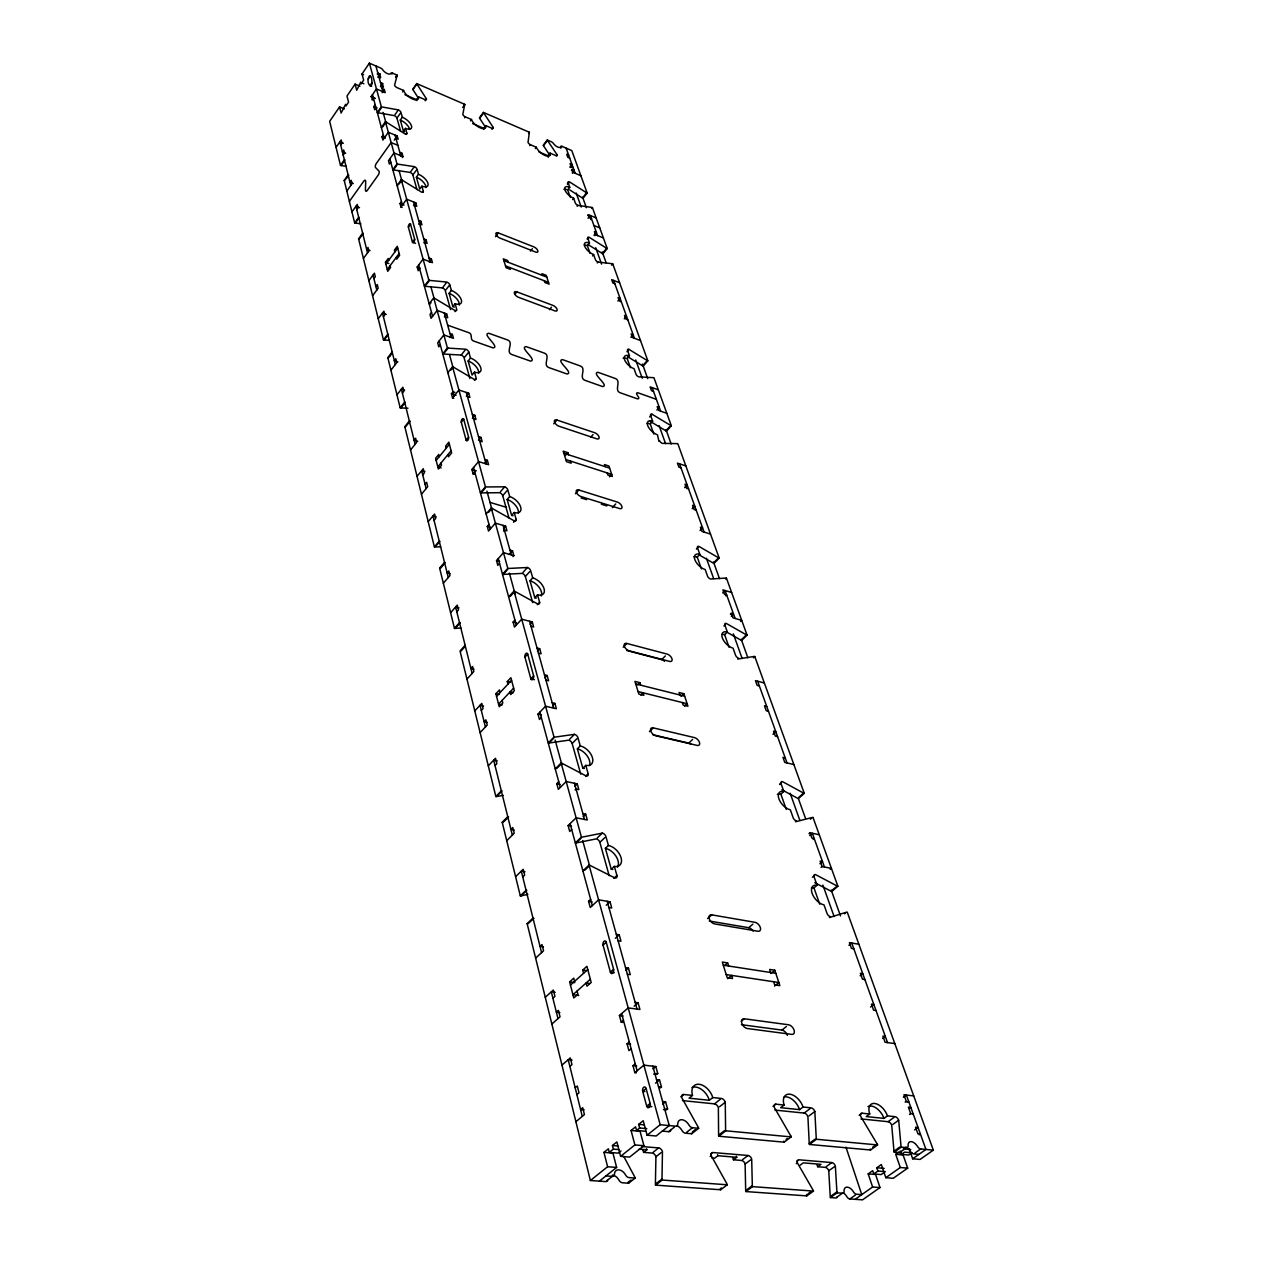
<?xml version="1.0" encoding="UTF-8"?>
<svg xmlns="http://www.w3.org/2000/svg" width="1263" height="1263" viewBox="0 0 1263 1263"><rect width="100%" height="100%" fill="white"/><g stroke="black" fill="none" stroke-linecap="round" stroke-linejoin="round"><path stroke-width="1.5" d="M642.851 1150.167A13.404 8.904 55.4 0 1 643.609 1152.361L652.166 1153.072A3.821 2.51 55.6 0 1 655.923 1156.75L655.402 1184.141A3.868 2.558 56.5 0 0 655.544 1185.136L662.159 1180.037A3.884 2.558 56.3 0 1 662.001 1179.026L662.459 1151.619A3.836 2.51 55.5 0 0 658.67 1147.925L641.825 1146.504M484.439 125.605L479.656 118.312A2.479 1.042 37.9 0 1 479.419 117.838L483.413 112.407L529.292 132.22A2.447 1.01 38.5 0 1 529.355 132.615L528.013 142.387A2.463 1.026 38.6 0 0 530.492 144.74L536.365 147.266A8.573 3.584 38.8 0 0 545.032 155.491A8.573 3.584 38.8 0 0 549.989 153.091L555.783 155.57A2.431 1.01 38.9 0 0 557.172 154.875L547.479 140.446A2.431 1.01 38.8 0 1 547.258 139.988L543.232 145.245A2.415 1.01 38.8 0 0 543.453 145.703L549.879 155.317M417.706 97.062L412.954 89.657A2.558 1.089 37 0 1 412.733 89.184L416.679 83.579L464.658 104.308A2.51 1.058 37.6 0 1 464.705 104.703L462.795 114.459A2.526 1.074 37.7 0 0 465.337 116.859L471.478 119.496A8.809 3.726 37.9 0 0 480.303 127.91A8.809 3.726 37.9 0 0 485.702 125.59L491.765 128.179A2.494 1.058 38.1 0 0 493.28 127.516L483.65 112.881A2.494 1.042 37.9 0 1 483.413 112.407M363.886 83.753L360.65 82.379L361.06 83.911L363.649 80.106L362.007 73.98L369.396 63.15L380.431 67.918A2.605 1.105 36.5 0 1 382.736 69.812A5.194 2.21 36.6 0 0 387.362 73.586A5.194 2.21 36.6 0 0 390.835 73.301A2.589 1.105 36.7 0 1 392.556 73.159L397.056 75.101A2.589 1.105 36.7 0 1 397.087 75.496L394.577 85.237A2.605 1.121 36.7 0 0 397.166 87.7L403.592 90.447A9.062 3.884 36.9 0 0 412.606 99.051A9.062 3.884 36.9 0 0 418.479 96.825L424.826 99.54A2.573 1.105 37.1 0 0 426.468 98.893L416.901 84.053A2.558 1.089 37 0 1 416.679 83.579M344.389 108.902L339.558 106.897L329.659 121.374L340.489 165.358A2.605 1.216 36.1 0 0 341.105 165.548L346.378 166.321M359.939 86.168L355.092 84.116L346.978 96.004L348.572 102.161L345.999 105.903L345.604 104.355L341.105 113.054L339.558 106.897M360.65 82.379L356.703 90.257L355.092 84.116M368.259 79.127L370.217 76.254M377.211 74.059L377.858 73.096L380.021 74.028L380.226 78.053M371.985 82.711A1.958 0.821 -69 0 1 371.306 85.316A1.958 0.821 -69 0 1 369.996 85.584C364.77 81.179 371.511 67.618 371.985 82.711L369.996 85.584L371.638 86.279M377.842 77.201L380.021 74.028M336.069 147.376L341.184 139.972L341.973 143.129L340.694 144.992M373.09 100.203L371.148 96.604L376.453 88.931L385.199 92.641L384.331 89.515L382.152 88.584M380.463 86.737L382.673 83.547L380.495 82.616M372.001 99.745L373.327 97.835L374.969 98.53M391.893 74.107L392.556 73.159M382.863 87.605L382.673 83.547M382.121 92.704L384.331 89.515M376.042 107.844L374.701 109.77L373.848 106.597L375.174 104.671M395.729 76.996L397.056 75.101M395.777 77.39L397.087 75.496M343.189 155.065L344.483 153.218L343.694 150.013L342.399 151.876L345.667 153.186M340.489 165.358L344.373 159.801A2.621 1.216 36.2 0 0 344.973 159.975M369.396 63.15L381.347 106.771L377.305 112.549A2.668 1.168 36.5 0 0 377.921 112.739L394.324 115.628A2.637 1.152 36.8 0 1 396.929 118.122L400.655 131.399M341.105 165.548L344.325 160.906M377.921 112.739L381.284 107.923M402.597 91.867L403.592 90.447M360.855 223.772L355.282 223.093A2.668 1.295 36.5 0 1 354.666 222.919L344.199 180.404L348.114 174.831A2.637 1.231 36.3 0 1 348.762 175.147L347.451 177.009M381.363 127.484L385.436 121.69A2.684 1.2 36.7 0 1 386.083 122.022L405.139 133.957A2.668 1.184 37 0 0 406.875 133.247L405.502 128.384A9.267 4.073 36.9 0 0 411.533 125.968A9.267 4.073 36.9 0 0 402.329 117.175L400.971 112.391A2.637 1.152 36.8 0 0 398.35 109.897L381.963 106.96A2.668 1.168 36.6 0 1 381.347 106.771M346.141 178.857L346.804 177.925M382.689 126.853L386.083 122.022M394.987 114.665L398.35 109.897M412.954 89.657L416.237 84.984M395.24 139.293L395.919 138.33L398.145 139.246L397.229 135.962L388.341 132.299L382.878 140.035L381.994 136.751L383.352 134.825M396.929 118.122L400.292 113.354M346.82 191.092L352.077 183.64L351.256 180.356L349.946 182.219L353.261 183.514M404.697 131.699A9.267 4.089 36.9 0 1 403.465 131.257L400.292 120.032L402.329 117.175M416.648 100.487A9.046 3.9 36.9 0 0 416.49 99.635L418.479 96.825M349.377 201.448L363.855 181.035A2.637 1.152 -70 0 1 365.686 181.509L365.433 190.066A2.652 1.152 -70.1 0 0 367.28 190.413L378.237 175.052A2.668 1.168 -69.8 0 0 378.979 171.058L375.585 167.584A2.668 1.168 -69.8 0 1 376.263 163.559L391.151 142.577L397.861 145.324M394.277 140.13L397.229 135.962M403.465 131.257L405.502 128.384M425.142 100.772L426.468 98.893M406.197 134.194L406.875 133.247M351.951 211.9L357.271 204.448L358.108 207.811L356.782 209.674M390.756 162.138L389.383 164.064L388.467 160.717L393.993 152.965L402.976 156.612L402.281 157.575M400.324 155.696L402.044 153.281L399.803 152.365M354.666 222.919L358.676 217.331A2.684 1.295 36.5 0 0 359.308 217.504M385.436 121.69L396.992 163.922L392.825 169.731A2.731 1.247 36.9 0 0 393.44 169.921L410.175 172.415A2.7 1.231 37.2 0 1 412.875 174.989L416.995 189.703M355.282 223.093L358.629 218.436M393.44 169.921L396.929 165.074M389.336 340.363L384.094 340.031A2.794 1.452 37.5 0 1 383.447 339.873L358.581 238.833L362.639 233.213A2.7 1.31 36.7 0 1 363.128 233.45M396.992 163.922A2.731 1.247 36.9 0 0 397.624 164.111L414.359 166.653A2.7 1.231 37.2 0 1 417.058 169.226L418.479 174.262A9.504 4.342 37.3 0 1 427.968 183.324A9.504 4.342 37.3 0 1 421.842 186.15L423.294 191.281A2.731 1.247 37.4 0 1 421.542 192.102L401.997 180.041A2.747 1.263 37.1 0 0 401.318 179.709L397.103 185.55A2.747 1.279 37 0 1 397.782 185.866M359.908 238.202L363.302 233.529M399.171 183.924L401.997 180.041M410.87 171.452L414.359 166.653M412.875 174.989L416.364 170.189M463.979 105.224L464.658 104.308M462.716 107.434L463.379 106.534M464.042 105.618L464.705 104.703M421.842 186.15L419.726 189.04L416.38 177.152L418.479 174.262M402.123 207.479L400.987 207.037L400.039 203.532L401.46 201.591M464.658 117.791L465.337 116.859M363.412 258.473L368.891 250.974L368.007 247.469L366.649 249.348L370.043 250.611M400.987 207.037L406.67 199.238L415.811 202.822L416.79 206.311L414.501 205.427M470.468 120.869L471.478 119.496M422.584 192.244L423.294 191.281M413.664 205.727L415.811 202.822M479.656 118.312L482.971 113.781M368.875 280.67L374.432 273.171L375.316 276.755L373.927 278.634M408.391 227.166L410.554 224.246L414.643 239.228A2.1 0.963 -70.3 0 1 413.917 242.054A2.1 0.963 -70.3 0 1 412.448 242.164L408.391 227.166A2.084 0.947 -70.1 0 1 409.101 224.372A2.084 0.947 -70.1 0 1 410.554 224.246M483.871 129.142A8.794 3.742 37.9 0 0 483.682 128.305L485.702 125.59M390.109 265.672L390.583 267.488L387.741 271.308L385.436 262.278L388.262 258.473L388.72 260.273M385.91 264.062L397.719 248.101M418.779 224.23L420.942 221.309L418.653 220.425M387.283 269.477L399.14 253.5M491.923 129.315L493.28 127.516M375.869 286.464L377.274 284.585L378.174 288.217L372.585 295.731M414.643 239.228L412.448 242.164L415.543 243.333M423.91 242.749L426.089 239.828L423.784 238.944M378.237 318.718L383.92 311.187L384.836 314.897L383.415 316.792M419.663 268.751L418.195 270.708L417.185 266.998L423.089 259.152L432.435 262.657L431.409 258.978L429.088 258.094M429.199 261.899L431.409 258.978M528.629 133.12L529.292 132.22M528.692 133.515L529.355 132.615M529.813 145.64L530.492 144.74M383.447 339.873L387.757 334.221A2.81 1.452 37.5 0 0 388.404 334.379M401.318 179.709L428.867 280.228L424.368 286.117A2.858 1.405 37.8 0 0 425.031 286.291L442.429 287.901A2.826 1.389 38.1 0 1 445.271 290.632L450.575 309.577M384.094 340.031L387.694 335.327M426.152 284.822L429.515 280.402L446.913 282.075A2.842 1.374 38.2 0 1 449.77 284.807L451.365 290.427A9.978 4.878 38.3 0 1 461.39 300.041A9.978 4.878 38.3 0 1 455.106 303.688L452.833 306.609A9.962 4.878 38.3 0 0 454.301 307.051M535.354 148.592L536.365 147.266M543.453 145.703L546.816 141.33M407.981 408.202L400.845 407.981A2.873 1.547 38.2 0 1 400.182 407.838L387.82 357.603L392.162 351.935M429.167 303.783L433.698 297.879A2.889 1.421 38.1 0 1 434.393 298.21L454.933 310.493A2.873 1.405 38.4 0 0 456.732 309.419L455.106 303.688M389.225 356.971L389.951 356.024M390.141 355.787L392.13 353.198M429.862 304.099L430.999 302.631M442.429 287.901L446.344 282.801M548.189 157.291A8.573 3.6 38.8 0 0 547.953 155.728L549.989 153.091M445.839 289.906L449.77 284.807M431.52 312.482L430.004 314.44L431.046 318.308L437.14 310.445L446.66 313.856L447.734 317.739L445.365 316.887M560.756 148.15L562.114 146.397L571.792 150.581L587.169 193.081L583.017 198.307A2.447 1.042 39.5 0 1 582.432 198.007L569.645 189.876M452.833 306.609L449.107 293.348L451.365 290.427M390.914 370.217L396.756 362.655L395.793 358.771L394.324 360.665L397.877 361.865M556.494 155.759L557.172 154.875M495.506 236.686L498.396 232.945L533.807 246.869A3.947 1.784 39.2 0 1 537.801 250.674A3.947 1.784 39.2 0 1 535.48 252L500.022 238.123A3.994 1.831 38.6 0 1 495.98 234.271A3.994 1.831 38.6 0 1 498.396 232.945M567.94 155.981L568.618 155.112L566.724 154.291L567.797 157.307L569.708 158.112M444.371 316.808L446.66 313.856M455.027 311.614L456.164 310.161M569.913 167.016L571.965 164.411L570.055 163.59L571.144 166.621L573.055 167.442M570.466 167.505L571.144 166.621M571.46 170.284L572.139 169.416L574.049 170.237L573.37 171.105M396.977 394.798L402.897 387.236L403.892 391.214L402.408 393.125M572.549 173.347L572.139 169.416M440.298 344.846L438.75 346.804L437.677 342.841L443.85 334.948L453.464 338.326L452.359 334.379L449.975 333.527M567.434 183.514L568.113 182.63A2.463 1.042 39.2 0 1 569.502 181.904L586.585 192.781A2.447 1.026 39.5 0 0 587.169 193.081M567.434 184.524L568.824 182.772M450.054 337.316L452.359 334.379M570.276 197.249L567.687 189.939L569.771 187.303L568.113 182.63M400.182 407.838L404.649 402.171A2.889 1.547 38.3 0 0 405.312 402.297M433.698 297.879L447.418 347.941L442.745 353.861A2.936 1.5 38.5 0 0 443.408 354.019L461.184 355.077A2.905 1.468 38.8 0 1 464.121 357.887L469.883 378.474M400.845 407.981L404.57 403.244M444.576 352.551L448.081 348.099L465.842 349.219A2.921 1.468 38.9 0 1 468.794 352.03L470.483 358.029A10.262 5.194 39.1 0 1 480.84 367.959A10.262 5.194 39.1 0 1 474.478 372.127L472.109 375.064L468.131 360.965L470.483 358.029M530.428 251.132L532.355 248.7M572.613 199.586L573.655 198.275A8.652 3.678 39.3 0 1 564.877 189.939A8.652 3.678 39.3 0 1 569.771 187.303M583.127 197.139L586.585 192.781M577.144 206.279L577.854 205.395L591.889 207.416A2.463 1.058 39.6 0 1 592.41 207.59L607.235 248.558L602.925 253.816A2.494 1.089 40 0 1 602.34 253.516L588.069 244.564M461.184 355.077L465.258 349.946M440.661 546.816L435.104 547.021A3.031 1.752 40.1 0 1 434.409 546.911L404.807 426.673L409.338 420.989A2.905 1.579 38.5 0 1 409.875 421.211M474.478 372.127L476.198 378.221A2.952 1.5 39.2 0 1 474.367 379.453L453.275 367.044A2.968 1.516 38.8 0 0 452.549 366.728L447.828 372.648A2.968 1.531 38.8 0 1 448.554 372.98M406.276 426.026L407.033 425.078M407.791 424.131L408.533 423.184M409.291 422.237L410.049 421.289M450.907 370.012L452.091 368.528M464.705 357.161L468.794 352.03M514.83 294.342L516.82 291.848L552.973 305.409A4.042 1.895 39.8 0 1 557.078 309.324A4.042 1.895 39.8 0 1 554.757 310.84L518.54 297.31A4.105 1.942 39.2 0 1 514.373 293.332A4.105 1.942 39.2 0 1 516.82 291.848M591.716 208.458L592.41 207.59M587.674 215.578L588.369 214.694L596.136 217.899M588.069 218.294L590.326 215.499L597.541 235.581M590.752 219.557L591.463 218.688L589.521 217.883L588.369 214.694M453.78 398.287L452.549 397.877L451.428 393.724L453.007 391.751L454.854 392.367M410.554 449.975L416.664 442.382L415.622 438.229L414.09 440.124L417.737 441.261M452.549 397.877L458.927 389.983L468.715 393.251L469.883 397.419L467.436 396.598M587.058 239.007L587.769 238.123A2.526 1.105 39.8 0 1 589.174 237.286L606.65 248.274A2.51 1.089 40 0 0 607.235 248.558M587.737 239.054L588.463 238.17M474.414 380.431L475.614 378.963M594.005 235.265L596.373 232.329L594.415 231.539L595.583 234.776L603.398 237.949M594.857 235.66L595.583 234.776M590.089 253.389L587.374 245.685L589.521 243.033L587.769 238.123M466.331 396.203L468.715 393.251M592.536 255.931L593.626 254.605A8.873 3.9 39.8 0 1 584.595 246.032A8.873 3.9 39.8 0 1 589.521 243.033M549.468 309.703L551.473 307.256M417.043 476.34L423.247 468.762L424.305 473.025L422.758 474.935M461.279 422.237L463.71 419.284A2.258 1.137 -72.2 0 0 462.053 419.158A2.258 1.137 -72.2 0 0 461.279 422.237L466.126 440.14A2.273 1.168 -72.5 0 0 467.799 440.282A2.273 1.168 -72.5 0 0 468.589 437.172L463.71 419.284M603.067 252.647L606.65 248.274M597.257 262.957L597.983 262.072L612.223 263.699A2.526 1.105 40.2 0 1 612.76 263.856L647.84 360.823L643.23 366.128A2.621 1.216 41.3 0 1 642.614 365.828L627.695 356.734M436.177 460.427L449.407 444.292M472.425 418.242L474.841 415.29L472.378 414.485M451.112 450.733L437.819 466.884L441.119 467.894M425.063 484.25L426.641 482.34L427.715 486.665L421.447 494.259M466.126 440.14L468.589 437.172M611.671 265.183L612.76 263.856M478.535 440.345L480.982 437.393L478.503 436.603M428.189 521.651L434.551 514.057L435.656 518.493L434.062 520.403M474.351 474.32L473.104 473.925L471.904 469.489L478.535 461.563L488.576 464.705L487.344 460.285L484.85 459.511M617.86 300.957L620.086 298.321L618.081 297.547L619.312 300.989L621.317 301.762M473.104 473.925L474.762 471.952M484.866 463.253L487.344 460.285M624.269 318.876L626.511 316.224L624.506 315.45L625.753 318.955L627.774 319.728M434.409 546.911L439.24 541.227A3.047 1.737 40.1 0 0 439.934 541.338L436.319 545.6M452.549 366.728L485.45 486.839L480.398 492.775A3.11 1.689 40.3 0 0 481.108 492.902L499.611 492.696A3.079 1.673 40.6 0 1 502.721 495.696L508.942 517.862M481.108 492.902L485.308 487.944M553.715 423.831L556.951 420.058L594.668 432.72A4.263 2.131 41.3 0 1 599.025 436.872A4.263 2.131 41.3 0 1 596.657 438.798L558.862 426.184A4.326 2.179 40.7 0 1 554.457 421.953A4.326 2.179 40.7 0 1 556.951 420.042M630.884 337.379L633.158 334.727L631.137 333.969L632.416 337.521L640.499 340.552M500.448 491.717L504.663 486.808A3.079 1.658 40.6 0 1 507.789 489.823L509.699 496.564A10.846 5.889 40.9 0 1 520.703 507.158A10.846 5.889 40.9 0 1 514.199 512.478L511.626 515.415A10.83 5.889 40.9 0 0 513.046 515.746M460.853 627.995L455.169 628.437A3.142 1.863 41.5 0 1 454.459 628.358L439.635 568.113L444.513 562.43A3.079 1.784 40.5 0 1 445.255 562.714M486.144 513.978L491.26 508.026A3.142 1.721 40.7 0 1 492.017 508.342L514.278 520.909A3.126 1.705 41.1 0 0 516.141 519.361L514.199 512.478M440.377 568.397L444.039 564.151M488.607 512.32L492.017 508.342M502.721 495.696L506.937 490.802M626.969 351.714L628.974 349.377L647.224 360.539A2.637 1.216 41.3 0 0 647.84 360.823M623.148 358.329A9.299 4.342 41.1 0 1 627.19 358.566L629.495 355.882L627.569 350.435A2.652 1.216 41 0 1 628.974 349.377M511.626 515.415L507.158 499.517L509.699 496.564M503.527 531.06L504.379 530.065L506.937 530.807L505.642 526.15L495.396 523.135L488.528 531.06L487.281 526.403L488.986 524.429M443.345 583.206L449.912 575.628L448.76 570.971L447.118 572.865L450.165 573.702M642.614 365.828L646.072 361.865M565.382 455.485L567.845 452.659L563.203 451.144L566.487 461.674L571.144 463.174L570.481 461.058M503.495 528.613L505.642 526.15M513.567 522.298L516.141 519.361M590.895 437.045L593.057 434.567M450.607 612.697L457.269 605.119L458.469 609.903L456.796 611.813M499.548 563.409L497.811 565.382L496.517 560.583L503.495 552.673L513.836 555.609L512.952 556.588M509.447 554.299L512.51 550.842L509.936 550.1M454.459 628.358L459.495 622.675A3.142 1.863 41.5 0 0 460.221 622.77L456.432 627.032M536.286 598.078A11.193 6.315 42.2 0 1 534.833 597.794L537.517 594.841A11.209 6.299 42.2 0 0 544.085 588.811A11.209 6.299 42.2 0 0 532.702 577.838L530.649 570.623A3.189 1.784 41.9 0 0 527.413 567.497L508.5 568.461A3.221 1.816 41.5 0 1 507.789 568.35L502.5 574.286A3.205 1.816 41.5 0 0 503.227 574.397L522.14 573.386A3.173 1.784 41.9 0 1 525.361 576.496L532.686 602.609M503.227 574.397L507.615 569.455M575.47 493.77L578.833 489.997L617.402 502.09A4.389 2.258 42.3 0 1 621.87 506.384A4.389 2.258 42.3 0 1 619.501 508.531L580.869 496.501A4.452 2.321 41.7 0 1 576.323 492.144A4.452 2.321 41.7 0 1 578.833 489.997M649.624 416.932L652.024 414.248L670.716 425.489A2.7 1.279 42.1 0 0 671.332 425.773L666.532 431.093A2.7 1.295 42.1 0 1 665.917 430.809L650.35 421.463M656.886 410.017L659.27 407.365L657.186 406.623L658.56 410.428L666.832 413.333M647.13 423.484A9.567 4.61 42 0 1 650.256 423.894L652.655 421.211L650.603 415.432A2.715 1.295 41.8 0 1 652.024 414.248M523.008 572.407L527.413 567.497M609.476 476.83L611.687 474.367L565.824 459.558M525.361 576.496L529.765 571.602M465.131 645.33L460.032 650.998L495.838 796.479A3.347 2.116 45 0 0 496.596 796.527L503.211 795.406M508.657 596.973L514.009 591.037A3.252 1.847 42 0 1 514.783 591.352L537.706 603.982A3.221 1.831 42.4 0 0 539.601 602.214L537.517 594.841M460.806 651.282L464.626 647.035M510.315 596.294L513.662 592.584M534.833 597.794L530.034 580.775L532.702 577.838M665.917 430.809L669.516 426.815M658.939 441.355L657.47 434.819A9.583 4.594 42 0 1 647.666 425.473A9.583 4.594 42 0 1 652.655 421.211M612.334 507.647L615.713 503.953M531.028 626.322L533.665 627.001L532.276 621.964L521.714 619.186L514.483 627.095L513.125 622.059L514.925 620.086M466.947 679.084L473.846 671.521L472.599 666.501L470.862 668.395L474.004 669.153M537.359 604.661L539.601 602.214M530.097 624.332L532.276 621.964M474.777 710.911L481.803 703.38L483.098 708.559L481.329 710.438M524.95 657.06L527.697 654.108A2.494 1.389 -75.9 0 0 525.803 653.634A2.494 1.389 -75.9 0 0 524.95 657.06L530.839 678.799A2.51 1.405 -76.3 0 0 532.765 679.305A2.51 1.405 -76.3 0 0 533.633 675.847L527.697 654.108M684.641 487.581L687.135 484.913L685.02 484.218L686.472 488.276L688.588 488.97M502.153 700.334L502.816 702.954L499.217 706.775L495.885 693.75L499.469 689.93L500.132 692.519M507.947 684.167L507.268 681.562L510.884 677.694L514.325 690.735L510.678 694.603L509.984 691.982L513.188 692.74M537.485 651.029L539.696 648.677L537.043 647.998M496.564 696.339L511.578 680.283M513.646 688.098L498.569 704.154L502.106 704.975M480.114 732.587L487.218 725.073L485.908 719.831L484.139 721.71L487.329 722.436M533.633 675.847L530.839 678.799L534.407 679.668M692.203 508.705L694.729 506.037L692.582 505.342L694.066 509.478L696.213 510.157M544.906 677.884L547.147 675.516L544.479 674.868M700.018 530.539L702.575 527.871L700.428 527.208L701.928 531.407L710.516 534.091M696.371 549.105L698.092 547.321M488.292 765.788L495.506 758.274L496.848 763.673L495.033 765.552M541.338 717.542L539.459 719.5L537.991 714.1L545.553 706.222L556.383 708.764L554.899 703.396L552.199 702.749M552.626 705.749L554.899 703.396M693.908 556.857A10.136 5.147 44 0 1 697.239 557.046L699.828 554.362L697.539 547.905A2.873 1.452 43.8 0 1 698.96 546.421L718.536 557.788A2.858 1.437 44.1 0 0 719.184 558.072L714.005 563.377A2.858 1.437 44.1 0 1 713.358 563.109L698.707 554.615M623.196 647.224L626.858 643.451L667.18 654.108A4.689 2.542 44.9 0 1 671.948 658.702A4.689 2.542 44.9 0 1 669.579 661.402L629.163 650.824A4.752 2.621 44.3 0 1 624.317 646.167A4.752 2.621 44.3 0 1 626.858 643.451M714.211 562.224L718.536 557.788M495.838 796.479L501.332 790.875A3.347 2.116 44.9 0 0 502.09 790.922M580.27 745.912L577.365 748.833L582.827 768.251L585.764 765.346A12.014 7.168 45.5 0 0 592.442 757.705A12.014 7.168 45.5 0 0 580.27 745.912L577.933 737.671A3.41 2.021 45.1 0 0 574.46 734.324L554.757 737.134A3.442 2.068 44.7 0 1 554.015 737.071L548.237 742.96A3.426 2.068 44.7 0 0 548.995 743.023L568.697 740.165A3.394 2.037 45.1 0 1 572.155 743.512L580.743 774.14M496.596 796.527L501.158 791.854M548.995 743.023L553.794 738.113M725.578 579.038L726.446 578.154L747.065 635.131L741.649 640.436A2.952 1.531 45.4 0 1 740.986 640.167L727.63 632.605M569.66 739.202L574.46 734.324M572.155 743.512L576.97 738.65M722.736 592.9L725.088 590.531L735.129 618.475M626.874 650.54L661.67 659.649L665.348 655.955M725.799 595.852L726.683 594.968L724.488 594.32L722.91 589.9L731.624 592.442M637.641 684.909L639.883 682.652L640.673 685.178M527.855 894.346L521.082 895.862A3.489 2.273 47.5 0 1 520.309 895.846L502.2 822.276L507.758 816.687A3.394 2.163 45.7 0 1 508.358 816.861M585.764 765.346L588.148 773.761A3.457 2.084 45.8 0 1 586.221 775.987L561.94 763.294A3.489 2.116 45.4 0 0 561.119 763.01L555.262 768.899A3.473 2.116 45.4 0 1 555.673 769.009M503.937 821.613L508.563 816.956M557.062 768.204L561.94 763.294M640.815 695.045L643.056 692.803L643.862 695.345L638.873 694.113L634.91 681.404L639.883 682.652M575.091 789.975L576.07 788.996L578.833 789.58L577.254 783.849L566.187 781.529L558.325 789.359L556.778 783.644L558.735 781.686M730.409 614.228L731.309 613.329L733.503 613.96L731.277 616.186M506.731 840.684L514.215 833.233L512.794 827.549L510.915 829.428L514.215 830.044M724.504 625.232L725.404 624.348M723.999 626.006L724.899 625.106A2.984 1.531 45.1 0 1 726.304 623.448L746.401 634.863A2.968 1.516 45.3 0 0 747.065 635.131M722.247 634.405A10.483 5.462 45.3 0 1 724.63 634.673L727.33 631.989L724.899 625.106M740.639 621.412L741.713 620.338L732.935 617.844L731.309 613.329M574.791 786.296L577.254 783.849M585.685 776.177L588.148 773.761M681.01 696.45L683.836 693.703L687.956 706.238L683.125 705.054L682.304 702.528M741.886 639.283L746.401 634.863M649.45 731.624L653.271 727.883L694.539 737.624A4.863 2.715 46.5 0 1 699.465 742.376A4.863 2.715 46.5 0 1 697.081 745.407L655.734 735.761A4.926 2.794 45.9 0 1 650.729 730.93A4.926 2.794 45.9 0 1 653.271 727.883M684.609 706.175L687.119 703.728L638.083 691.571M737.718 659.065L754.2 656.444A3 1.547 45.8 0 1 754.785 656.523L804.278 793.338L798.39 798.579A3.173 1.705 48.3 0 1 797.695 798.327L781.908 789.785M515.588 876.696L523.214 869.276L524.666 875.133L522.756 876.996M571.697 829.523L569.708 831.464L568.113 825.576L576.117 817.777L587.295 820.003L585.669 814.146L582.89 813.593M583.159 816.577L585.669 814.146M753.427 657.849L754.785 656.523M520.309 895.846L526.071 890.304A3.489 2.273 47.4 0 0 526.829 890.32M608.434 845.468L605.387 848.357L611.276 869.276L614.355 866.402A12.535 7.689 47.8 0 0 621.08 857.735A12.535 7.689 47.8 0 0 608.434 845.468L605.924 836.595A3.552 2.179 47.3 0 0 602.325 833.106L582.18 837.116A3.584 2.21 47 0 1 581.406 837.085L575.328 842.91A3.568 2.226 47 0 0 576.102 842.942L596.262 838.885A3.536 2.179 47.3 0 1 599.862 842.358L609.208 875.733M521.082 895.862L525.866 891.252M576.102 842.942L581.169 838.079M652.75 734.719L688.777 743.133L692.613 739.471M597.273 837.922L602.325 833.106M599.862 842.358L604.914 837.558M607.692 1180.321A3.915 2.668 56.1 0 1 605.672 1181.6L590.374 1180.51L527.129 923.6L532.97 918.09A3.536 2.321 48.3 0 1 533.602 918.248M582.906 870.87L589.063 865.044A3.631 2.273 47.8 0 1 589.916 865.329L614.986 877.99A3.615 2.226 48.2 0 0 616.928 875.464L614.355 866.402M528.944 922.937L533.807 918.343M584.785 870.175L588.89 866.292M608.892 907.529L611.75 908.002L610.013 901.766L598.583 899.824L590.263 907.529L588.574 901.308L590.642 899.382M613.834 878.338L616.928 875.464M772.956 734.34L775.814 731.703L773.556 731.135L775.324 736.092L777.598 736.645M535.623 958.096L543.548 950.771L542.001 944.582L540.027 946.413L543.422 946.934M606.256 905.224L610.013 901.766M779.539 784.276L781.497 782.507M780.092 784.576L781.071 783.692A3.189 1.721 48 0 1 782.476 781.623L803.584 793.085A3.173 1.705 48.3 0 0 804.278 793.338M545.269 997.296L553.336 990.018L554.931 996.396L552.91 998.228M603.051 945.15L606.24 942.277A2.826 1.689 -81.9 0 0 603.998 941.314A2.826 1.689 -81.9 0 0 603.051 945.15L610.376 972.131A2.858 1.721 -82.5 0 0 612.65 973.157A2.858 1.721 -82.5 0 0 613.597 969.274L606.24 942.277M615.381 938.267L619.202 934.825L620.97 941.203L618.096 940.761M577.08 991.045L577.917 994.281L573.765 997.975L569.645 981.872L573.765 978.162L574.586 981.367M583.585 973.284L582.748 970.079L586.916 966.321L591.179 982.472L586.963 986.214L586.127 982.977L589.6 983.467M777.392 794.364A11.256 6.126 48.3 0 1 780.881 794.127L783.834 791.475L781.071 783.692M570.466 985.061L587.784 969.526M590.342 979.22L572.944 994.723L578.722 995.512M798.674 797.458L803.584 793.085M551.868 1024.04L560.03 1016.81L558.404 1010.337L556.367 1012.152L559.825 1012.594M613.597 969.274L610.376 972.131L614.244 972.699M625.864 970.41L628.453 968.121L630.269 974.657L627.364 974.231M795.422 821.771L812.393 817.461A3.221 1.737 48.8 0 1 813.025 817.493M810.404 819.213L811.399 818.345M707.58 918.548L711.795 914.87L755.021 922.322A5.273 3.063 50.5 0 1 760.31 927.437A5.273 3.063 50.5 0 1 757.942 931.241L714.621 923.916A5.336 3.173 50.1 0 1 709.238 918.722A5.336 3.173 50.1 0 1 711.795 914.87M808.983 833.643L809.993 832.775L819.245 834.717M809.646 835.585L812.314 833.264L824.439 867.002M813.23 839.485L814.225 838.6L811.904 838.127L809.993 832.775M561.972 1065.104L570.292 1057.92L571.965 1064.614L569.866 1066.414M622.722 1022.414L621.238 1022.225L619.423 1015.484L628.2 1007.906L639.931 1009.469L638.083 1002.775L635.163 1002.38M634.137 1006.185L638.083 1002.775M621.238 1022.225L623.433 1020.33M819.924 863.718L822.466 861.54L820.129 861.082L822.087 866.529L831.417 868.376L830.201 869.418M709.238 921.011L748.706 927.721L752.906 924.121M821.076 867.397L822.087 866.529M812.409 877.217L814.461 875.464M575.186 1087.79L577.302 1085.991L578.991 1092.811L576.875 1094.595M631.153 1048.779L628.927 1050.658L627.064 1043.791L629.29 1041.912M811.446 887.873A11.746 6.504 50.3 0 1 813.956 887.857L817.05 885.237L814.098 876.901A3.331 1.831 49.9 0 1 815.488 874.58L837.18 886.026A3.315 1.8 50.1 0 0 837.89 886.263L831.717 891.457A3.3 1.816 50.2 0 1 831.007 891.204L814.777 882.679M725.088 965.09L727.662 962.911L728.64 966.021M832.033 890.352L837.18 886.026M727.677 978.667L731.577 975.399L732.556 978.541L727.204 977.736L722.325 962.074L727.662 962.911M636.363 1072.808L634.863 1072.65L632.984 1065.672L635.226 1063.793M575.896 1121.702L584.437 1114.598L582.717 1107.683L580.57 1109.467L584.122 1109.814M634.863 1072.65L643.877 1065.151L655.781 1066.509L657.723 1073.503L656.586 1074.434M829.381 917.538L846.62 912.139A3.363 1.847 50.8 0 1 847.252 912.139L933.341 1150.135L920.08 1159.434L912.675 1158.787L909.171 1148.872M652.955 1068.845L655.781 1066.509M770.904 973.441L774.787 970.237L779.855 985.629L774.677 984.856L773.666 981.746M844.537 913.859L845.579 913.007M653.618 1074.103L657.723 1073.503M646.103 1088.532L642.693 1091.327L646.83 1106.625C647.935 1109.767 651.329 1105.914 650.271 1103.846L646.103 1088.532A3.015 1.847 -85.3 0 0 643.672 1087.269A3.015 1.847 -85.3 0 0 642.693 1091.327L644.935 1091.564M655.544 1083.212L659.523 1079.944L661.48 1087.001L660.344 1087.932M774.503 986.087L778.845 982.535L726.225 974.578M741.349 1021.199L744.302 1018.783L788.586 1024.782A5.526 3.252 52.9 0 1 794.064 1030.103A5.526 3.252 52.9 0 1 791.727 1034.381L747.349 1028.524A5.605 3.379 52.6 0 1 741.76 1023.109A5.605 3.379 52.6 0 1 744.302 1018.783M650.145 1103.404L646.719 1106.183L651.85 1106.704M848.925 945.324L851.751 943.035L887.542 1042.607M662.728 1104.146L665.601 1101.825L667.59 1108.993L666.438 1109.909M590.374 1180.51L607.598 1166.744L603.967 1152.377L608.387 1148.809L609.287 1152.393L618.302 1153.135L621.017 1150.956M609.287 1152.393L613.36 1149.125L612.444 1145.525L616.897 1141.941L620.607 1156.355L629.637 1157.082L643.925 1145.715L640.073 1131.316L631.074 1130.496L634.879 1144.941L620.607 1156.355M631.074 1130.496L635.589 1126.849L636.552 1130.448L645.567 1131.269M636.552 1130.448L639.615 1127.985L638.652 1124.386L643.214 1120.707L647.098 1135.184L656.16 1135.99L669.264 1125.554L652.813 1066.177M663.438 1109.624L667.59 1108.993M680.852 1096.805L683.725 1094.5L692.503 1095.416A13.814 8.73 54.2 0 1 699.086 1084.27A13.814 8.73 54.2 0 1 712.774 1097.547L721.362 1098.447A3.931 2.463 54.4 0 1 725.262 1102.236L725.594 1129.817A3.994 2.51 55.1 0 0 725.767 1130.811L718.773 1136.226A3.978 2.51 55.3 0 1 718.6 1135.216L718.363 1107.651A3.915 2.463 54.5 0 0 714.479 1103.878L682.494 1100.594M692.503 1095.416L689.061 1098.179L709.332 1100.278L712.774 1097.547M647.098 1135.184L660.202 1124.717L675.594 1126.154A4.042 2.605 54.8 0 0 677.742 1123.991A8.083 5.194 54.9 0 1 682.004 1119.713A8.083 5.194 54.9 0 1 688.966 1125.049A4.026 2.573 54.8 0 0 692.456 1127.717L698.676 1128.301A4.026 2.573 55 0 0 698.265 1127.259L681.783 1097.721A3.978 2.542 54.1 0 1 683.725 1094.5M741.413 1024.688L781.939 1030.087L786.36 1026.551M599.372 1181.158L616.628 1167.438L612.95 1153.103L603.967 1152.377M860.182 975.715L862.755 973.662L860.371 973.284L862.487 979.188L864.887 979.567M606.761 1180.731L612.255 1176.39A3.931 2.652 56 0 0 614.45 1174.211A7.862 5.289 56.1 0 1 618.823 1169.87A7.862 5.289 56.1 0 1 625.611 1175.032A3.915 2.621 56.1 0 0 629.006 1177.605L635.21 1178.063A3.915 2.621 56.2 0 0 634.815 1177.037L623.701 1156.371M662.301 1131.095L668.632 1131.664L674.442 1127.07M643.609 1152.361L646.861 1149.788A13.435 8.904 55.4 0 0 646.53 1148.699M653.239 1152.219L658.67 1147.925M714.479 1103.878L720.226 1099.363M686.63 1132.295L692.456 1127.717M655.923 1156.75L661.354 1152.472M719.515 1106.751L725.262 1102.236M628.232 1182.2L630.979 1180.052M692.456 1131.822L695.36 1129.532M612.271 1175.079A7.831 5.289 56.3 0 1 619.044 1180.21A3.9 2.621 56.2 0 0 622.422 1182.784L628.611 1183.226L635.21 1178.063M676.921 1125.712A8.052 5.21 55 0 1 682.004 1130.543A4.01 2.573 55 0 0 685.477 1133.195L691.698 1133.764L698.676 1128.301M870.539 1007.006L873.822 1004.464L871.423 1004.101L873.586 1010.147L876.001 1010.495M656.492 1183.289L662.001 1179.026M718.6 1135.216L724.425 1130.717M710.785 1154.208L711.874 1153.372M773.019 1106.388L775.892 1104.178L784.102 1105.03A13.467 8.083 54.6 0 1 789.77 1094.184A13.467 8.083 54.6 0 1 803.047 1107.02L811.067 1107.856A3.836 2.273 54.8 0 1 814.84 1111.519L816.245 1138.279A3.884 2.321 55.5 0 0 816.451 1139.258L809.441 1144.452A3.884 2.321 55.6 0 1 809.236 1143.489L807.91 1116.729A3.821 2.289 54.9 0 0 804.152 1113.082L774.851 1110.082M710.122 1156.529L711.211 1155.677A3.773 2.4 55.7 0 1 712.979 1152.535L748.028 1155.487A3.742 2.337 55.9 0 1 751.69 1159.055L752.322 1185.673A3.789 2.368 56.6 0 0 752.495 1186.636L745.849 1191.562A3.773 2.368 56.7 0 1 745.675 1190.599L745.123 1164.012A3.726 2.337 56 0 0 741.476 1160.444L733.471 1159.781A13.072 8.273 55.8 0 0 732.682 1157.65M736.392 1156.245A13.088 8.273 55.8 0 1 736.739 1157.303L717.873 1155.724L714.605 1158.234L711.874 1157.997M784.102 1105.03L780.645 1107.683L799.574 1109.64L803.047 1107.02M882.648 1038.47L885.316 1036.434L882.9 1036.102L885.11 1042.275L894.788 1043.57M733.471 1159.781L736.739 1157.303M742.565 1159.623L748.028 1155.487M804.152 1113.082L809.915 1108.74M745.123 1164.012L750.601 1159.892M809.062 1115.876L814.84 1111.519M720.257 1188.783L721.347 1187.946M786.06 1139.4L787.228 1138.531M789.564 1136.779L790.733 1135.895L774.235 1107.304A3.868 2.352 54.6 0 1 775.892 1104.178M655.544 1185.136L720.652 1189.762L727.283 1184.789A3.821 2.431 56.5 0 0 726.888 1183.794L711.211 1155.677M718.773 1136.226L784.149 1142.162L791.159 1136.905A3.931 2.384 55.4 0 0 790.733 1135.895M746.78 1189.778L752.322 1185.673M809.236 1143.489L815.077 1139.147M796.716 1161.423L797.806 1160.602M859.187 1115.34L862.076 1113.208L869.749 1114.013A13.135 7.515 54.9 0 1 874.612 1103.452A13.135 7.515 54.9 0 1 887.479 1115.876L895.009 1116.666A3.742 2.116 55 0 1 898.672 1120.202L901.008 1146.204A3.789 2.147 55.6 0 0 901.245 1147.151L894.204 1152.156A3.789 2.163 55.7 0 1 893.983 1151.209L891.725 1125.238A3.726 2.131 55.1 0 0 888.078 1121.702L860.956 1118.923M796.29 1163.681L797.379 1162.876A3.678 2.226 56 0 1 798.911 1159.797L831.796 1162.576A3.647 2.163 56.1 0 1 835.348 1166.033L836.911 1191.877A3.694 2.194 56.7 0 0 837.116 1192.825L830.438 1197.577A3.678 2.21 56.8 0 1 830.233 1196.629L828.765 1170.801A3.631 2.179 56.2 0 0 825.213 1167.359L817.698 1166.744A12.756 7.704 56.1 0 0 816.877 1164.66M800 1165.275L803.284 1162.86L820.982 1164.344L817.698 1166.744M869.749 1114.013L866.276 1116.571L884.005 1118.402L887.479 1115.876M903.345 1097.294L906.392 1095.068L925.937 1149.441L912.675 1158.787M905.097 1102.046L908.697 1101.494L907.544 1102.331M826.302 1166.57L831.796 1162.576M888.078 1121.702L893.857 1117.502M909.676 1108.235L910.828 1107.398L908.365 1107.13L910.686 1113.619L913.149 1113.871M828.765 1170.801L834.243 1166.838M892.878 1124.402L898.672 1120.202M909.534 1114.455L910.686 1113.619M807.515 1194.135L806.41 1194.924A3.71 2.258 56.8 0 1 806.804 1195.887L813.483 1191.088A3.726 2.258 56.7 0 0 813.072 1190.125L797.379 1162.876M808.62 1193.33L810.846 1191.735M872.749 1147.136L877.138 1143.962L860.64 1116.271A3.773 2.179 55 0 1 862.076 1113.208M809.441 1144.452L870.539 1150.009L877.58 1144.941A3.821 2.21 55.6 0 0 877.138 1143.962M914.538 1129.959L918.027 1127.464L915.564 1127.212L917.917 1133.779L920.38 1134.016L919.227 1134.853M831.338 1195.84L836.911 1191.877M893.983 1151.209L899.824 1147.041M868.186 1173.88L875.575 1174.479L880.011 1187.552L872.622 1186.983L868.186 1173.88L872.67 1170.69L873.791 1173.959L881.179 1174.558L885.3 1171.638L877.911 1171.038L873.791 1173.959M877.911 1171.038L876.806 1167.754L881.321 1164.549L885.821 1177.684L893.225 1178.284L907.702 1168.133L903.092 1154.998L895.704 1154.319L900.298 1167.501L907.702 1168.133M895.704 1154.319L898.751 1152.156M836.848 1197.166L842.421 1193.203A3.694 2.194 56.6 0 0 844.063 1191.183A7.373 4.373 56.7 0 1 847.331 1187.141A7.373 4.373 56.7 0 1 853.472 1191.877A3.678 2.163 56.6 0 0 856.551 1194.245L861.776 1194.624L845.973 1147.183M894.204 1152.156L899.524 1152.645L905.382 1148.477M901.435 1154.35L904.545 1152.14L911.933 1152.819L908.823 1155.014L901.435 1154.35L900.282 1151.067M843.952 1193.282A7.357 4.373 56.8 0 1 846.81 1196.598A3.663 2.179 56.8 0 0 849.873 1198.95L855.43 1195.019M914.838 1153.103L920.695 1148.967L933.341 1150.135M855.098 1199.329L872.622 1186.983M885.821 1177.684L900.298 1167.501M880.011 1187.552L862.503 1199.85L849.873 1198.95M504.663 486.808L486.16 486.965A3.11 1.689 40.3 0 1 485.45 486.839M745.849 1191.562L806.804 1195.887M830.438 1197.577L835.743 1197.956A3.678 2.194 56.7 0 0 837.322 1196.756M605.956 1175.916L612.255 1176.39M662.159 1180.037L727.283 1184.789M752.495 1186.636L813.483 1191.088M837.116 1192.825L842.421 1193.203M607.598 1166.744L616.628 1167.438M612.444 1145.525L617.844 1145.983M876.806 1167.754L884.179 1168.386M639.204 1149.156L646.861 1149.788M613.36 1149.125L618.759 1149.567M634.879 1144.941L643.925 1145.715M918.896 1154.398L913.654 1153.924A3.757 2.116 55.7 0 1 910.528 1151.493A7.546 4.278 55.7 0 0 905.839 1147.072M638.652 1124.386L644.067 1124.875M903.392 1148.856L910.781 1149.535M639.615 1127.985L646.83 1128.648M725.767 1130.811L791.159 1136.905M816.451 1139.258L877.58 1144.941M901.245 1147.151L906.55 1147.641A3.789 2.147 55.6 0 0 908.129 1145.636A7.562 4.263 55.6 0 1 911.27 1141.641A7.562 4.263 55.6 0 1 917.554 1146.52A3.773 2.116 55.6 0 0 920.695 1148.967M662.601 1101.525L665.601 1101.825M658.497 1086.685L661.48 1087.001M656.539 1079.628L659.523 1079.944M913.717 1095.905L903.929 1094.784L906.234 1101.21M632.984 1065.672L636.694 1066.098M572.092 1060.162L568.208 1059.72L582.29 1116.381M627.064 1043.791L630.616 1044.217M619.423 1015.484L623.085 1015.957M555.136 992.371L551.315 991.85L557.978 1018.625M569.645 981.872L574.823 982.598M582.748 970.079L586.206 970.584M625.548 967.695L628.453 968.121M723.304 965.2L775.798 973.299M774.787 970.237L769.641 969.431L770.635 972.494M616.328 934.367L619.202 934.825M853.835 948.813L851.451 948.418L849.383 942.64L858.872 944.25M588.574 901.308L592.142 901.924M524.998 871.786L521.303 871.138L541.559 952.602M568.113 825.576L571.46 826.223M556.778 783.644L560.093 784.339M497.275 760.926L493.691 760.168L512.336 835.096M483.571 706.08L480.035 705.275L485.434 726.951M537.991 714.1L541.369 714.874M495.885 693.75L499.074 694.508M793.859 764.541L784.765 762.41L782.949 757.358L785.223 757.895M507.268 681.562L510.457 682.336M545.932 680.126L548.616 680.789L547.147 675.516M635.699 683.93L684.657 696.197M683.836 693.703L679.02 692.487L679.826 694.997M538.464 653.16L541.117 653.824L539.696 648.677M768.472 711.274L766.215 710.706L764.478 705.843L766.736 706.427M459.022 607.913L455.611 607.029L472.125 673.416M513.125 622.059L516.409 622.927M764.368 682.999L755.448 680.646L757.153 685.414L759.395 685.998M496.517 560.583L499.611 561.451M436.272 516.914L432.956 515.951L448.27 577.523M487.281 526.403L490.344 527.303M489.776 502.327L506.51 507.347M424.968 471.652L421.684 470.657L426.136 488.576M471.904 469.489L476.293 470.846M581.138 497.954L586.648 499.659M601.33 504.221L606.824 505.942M479.703 440.929L482.182 441.718L480.982 437.393M563.851 453.243L609.619 468.115M473.562 418.732L476.025 419.537L474.841 415.29M404.586 390.172L401.413 389.13L415.132 444.292M680.994 467.815L678.878 467.121L677.457 463.126L685.856 465.936M451.428 393.724L456.022 395.256M386.21 314.376L382.5 313.066L395.303 364.549M447.655 325.175L468.462 332.564C473.483 333.7 469.031 340.047 474.051 341.184L492.965 347.862C500.78 347.357 481.029 333.732 488.844 333.274L507.426 339.921C514.641 342.305 504.79 352.219 512.02 354.587L530.46 361.092C538.054 360.46 518.556 347.199 526.15 346.615L544.258 353.087C551.315 355.456 541.953 365.307 549.026 367.644L567.008 373.99C574.365 373.232 555.136 360.318 562.509 359.608L580.175 365.923C587.074 368.275 578.186 378.047 585.116 380.384L602.64 386.573C609.792 385.704 590.816 373.122 597.967 372.285L615.192 378.442C621.964 380.779 613.518 390.488 620.291 392.809L637.389 398.84C642.157 399.266 633.237 392.367 637.973 392.793L656.381 399.329M653.524 391.356L651.455 390.63L650.113 386.888L658.339 389.841M385.436 262.278L388.878 263.557M417.185 266.998L420.105 268.088M424.778 242.559L427.099 243.443L426.089 239.828M505.516 265.909L548.521 282.375M503.858 260.604L546.784 277.102M359.497 207.685L355.945 206.311L367.517 252.853M419.632 223.977L421.937 224.861L420.942 221.309M400.039 203.532L404.034 205.095M619.596 282.754L611.655 279.644L612.871 283.023L614.86 283.796M343.378 143.224L339.905 141.819L350.767 185.503M381.994 136.751L385.326 138.125M593.91 225.493L599.751 227.877M373.848 106.597L377.132 107.971M371.148 96.604L374.969 98.214M573.228 172.463L580.885 175.715M362.007 73.98L363.633 74.675M404.918 94.709L416.49 99.635M472.63 123.585L483.682 128.305M538.875 151.86L547.953 155.728M381.363 85.726L383.526 86.658M378.711 76.175L380.873 77.106M547.258 139.988L551.299 141.74A2.431 1.01 38.9 0 1 553.462 143.508A4.831 1.989 38.9 0 0 557.772 147.061A4.831 1.989 38.9 0 0 560.661 146.619A2.415 0.995 39 0 1 562.114 146.397M671.332 425.773L653.966 377.779A2.652 1.231 41.5 0 0 653.413 377.653L638.746 376.863A2.668 1.247 41.3 0 1 636.015 374.258L634.058 368.717A9.315 4.326 41.1 0 1 624.538 359.655A9.315 4.326 41.1 0 1 629.495 355.882M719.184 558.072L677.821 443.739A2.731 1.31 42.4 0 0 677.268 443.613L662.365 443.376A2.747 1.326 42.2 0 1 659.554 440.692M813.025 817.493L837.89 886.263M566.108 148.134L575.154 173.284M613.644 280.418L634.436 338.279M652.182 387.63L660.628 411.154M679.557 463.837L704.091 532.086M757.674 681.231L787.038 762.947M582.622 197.233L586.395 207.716M602.246 251.905L606.161 262.815M642.472 364.028L647.714 378.647M666.011 429.625L671.158 443.976M713.516 562.035L719.468 578.612M741.27 639.378L747.87 657.786M798.327 798.405L805.478 818.329M831.228 890.115L840.511 915.959M576.244 193.081L581.233 207.069M595.726 247.722L601.567 264.109M635.731 359.971L642.251 378.253M659.144 425.678L665.554 443.645M706.396 558.246L713.627 578.533M733.345 633.852L741.902 657.834M790.164 793.243L799.874 820.476M822.892 885.079L834.117 916.543M573.655 198.275L575.328 203.011A2.479 1.058 39.4 0 0 577.854 205.395M593.626 254.605L595.394 259.61A2.542 1.121 40 0 0 597.983 262.072M627.19 358.566L630.426 367.722M650.256 423.894L653.855 434.093M697.239 557.046L701.407 568.887M724.63 634.673L729.067 647.272M780.881 794.127L786.265 809.378M813.956 887.857L819.734 904.213M542.553 275.46L541.985 273.708L546.216 275.334L549.105 284.143L544.858 282.517L544.29 280.749M605.119 466.647L604.44 464.563L608.94 466.031L612.366 476.451L607.85 474.999L607.156 472.899M508.215 262.278L507.663 260.51L503.306 258.836L506.068 267.693L510.426 269.366L509.873 267.582M567.845 452.659L568.492 454.743M402.044 153.281L402.976 156.612M512.51 550.842L513.836 555.609M375.885 65.96L383.021 91.71M395.019 135.046L400.734 155.696M413.538 201.922L430.099 261.788M444.292 313.003L451.065 337.489M466.284 392.446L486.066 463.916M503.084 525.392L511.247 554.867M529.639 621.27L553.683 708.133M574.491 783.281L584.501 819.45M607.171 901.293L637.01 1009.074M383.115 112.407L386.083 123.19M399.045 170.473L402.123 181.746M430.841 286.543L433.967 297.942M449.565 354.84L453.164 367.959M486.918 491.118L492.049 509.842M509.384 573.118L515.067 593.863M555.152 740.134L561.861 764.604M582.685 840.574L589.395 865.06M491.26 508.026L507.789 568.35M514.009 591.037L554.015 737.071M561.119 763.01L581.406 837.085M589.063 865.044L660.202 1124.717M372.474 94.693L384.236 138.093M389.857 158.791L402.408 205.08M418.653 265.041L432.562 316.35M439.224 340.868L454.143 395.903M473.546 467.515L490.249 529.086M498.254 558.609L516.283 625.122M539.869 712.127L560.283 787.402M570.102 823.634L592.331 905.618M621.617 1013.589L637.12 1070.787M394.861 251.969L394.388 250.169L397.245 246.317L399.613 255.331L396.756 259.183L396.282 257.368M446.202 448.207L445.65 446.06L448.839 442.161L451.665 452.912L448.46 456.796L447.891 454.648M439.319 456.59L438.766 454.443L435.609 458.311L438.356 469.047L441.545 465.194L440.976 463.032M373.027 275.05L376.784 290.095M449.107 293.348A9.962 4.878 38.3 0 1 459.243 305.172M429.515 280.402A2.858 1.389 37.9 0 1 428.867 280.228M584.311 245.054A8.857 3.9 39.8 0 1 587.374 245.685M563.914 189.339A8.652 3.694 39.3 0 1 567.687 189.939M400.292 120.032A9.267 4.089 36.9 0 1 409.607 129.252M416.38 177.152A9.488 4.342 37.3 0 1 426.026 187.555M781.939 1030.087A5.51 3.268 53 0 1 787.402 1035.392M748.706 927.721A5.257 3.079 50.6 0 1 753.174 931.131M468.131 360.965A10.246 5.21 39 0 1 478.614 373.248M448.081 348.099A2.936 1.484 38.5 0 1 447.418 347.941M738.634 658.165A3.015 1.579 45.6 0 1 735.555 655.213L733.077 648.203A10.499 5.462 45.3 0 1 722.357 637.941A10.499 5.462 45.3 0 1 727.33 631.989M726.446 578.154A2.889 1.468 44.5 0 0 725.862 578.059L710.532 579.022A2.921 1.484 44.2 0 1 707.548 576.165L705.212 569.581A10.136 5.131 44 0 1 694.839 559.651A10.136 5.131 44 0 1 699.828 554.362M507.158 499.517A10.83 5.889 40.9 0 1 518.304 513.046M530.034 580.775A11.193 6.315 42.2 0 1 539.175 587.39A11.193 6.315 42.2 0 1 541.259 595.962M688.777 743.133A4.847 2.715 46.6 0 1 690.987 744.239M661.67 659.649A4.673 2.558 44.9 0 1 662.349 659.886M663.833 660.754A4.673 2.558 44.9 0 1 664.543 661.37M830.423 916.67A3.379 1.879 50.6 0 1 827.028 913.386L824.013 904.876A11.762 6.504 50.2 0 1 812.172 893.494A11.762 6.504 50.2 0 1 817.05 885.237M796.416 820.903A3.236 1.768 48.7 0 1 793.148 817.745L790.338 809.804A11.256 6.11 48.3 0 1 778.908 798.832A11.256 6.11 48.3 0 1 783.834 791.475M584.359 768.457A11.998 7.183 45.5 0 1 582.827 768.251M577.365 748.833A11.998 7.183 45.5 0 1 587.074 755.732A11.998 7.183 45.5 0 1 589.489 765.552M612.839 869.418A12.519 7.704 47.8 0 1 611.276 869.276M605.387 848.357A12.519 7.704 47.8 0 1 616.012 856.251A12.519 7.704 47.8 0 1 617.465 867.192M783.723 1141.152A3.915 2.384 55.5 0 1 784.149 1142.162M691.524 1133.243A4.01 2.573 55.1 0 1 691.698 1133.764M670.795 1129.517A4.026 2.621 54.9 0 1 668.632 1131.664M901.056 1151.477A3.773 2.147 55.7 0 1 899.524 1152.645M870.112 1149.03A3.821 2.21 55.7 0 1 870.539 1150.009M691.935 1087.617A13.798 8.73 54.2 0 1 709.332 1100.278M784.165 1096.931A13.451 8.099 54.7 0 1 799.574 1109.64M867.965 1106.577A13.119 7.515 55 0 1 884.005 1118.402M527.129 923.6A3.536 2.321 48.4 0 1 527.981 923.853M502.2 822.276A3.394 2.163 45.7 0 1 503.006 822.545M720.368 1189.02A3.805 2.431 56.6 0 1 720.652 1189.762M628.343 1182.452A3.9 2.621 56.3 0 1 628.611 1183.226M717.873 1155.724A13.088 8.273 55.8 0 1 717.605 1154.666M439.635 568.113A3.063 1.784 40.5 0 1 440.187 568.303M358.581 238.833A2.7 1.326 36.6 0 1 359.245 239.133M344.199 180.404A2.637 1.247 36.2 0 1 344.846 180.72M404.807 426.657A2.905 1.579 38.5 0 1 405.518 426.973M387.82 357.603A2.826 1.484 37.7 0 1 388.515 357.918"/></g></svg>
